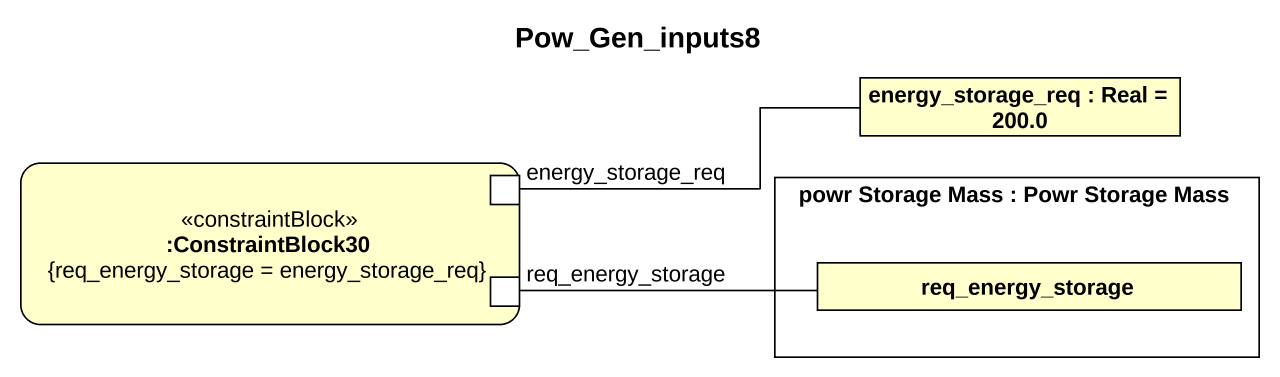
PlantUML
@startuml
title Pow_Gen_inputs8
rectangle "energy_storage_req : Real = 200.0" as energy_storage_req
rectangle ":ConstraintBlock30\n{req_energy_storage = energy_storage_req}" as ConstraintBlock30 <<constraintBlock>> {
  port "energy_storage_req" as energy_storage_req_2
  port req_energy_storage
}
rectangle "powr Storage Mass : Powr Storage Mass" as powr_Storage_Mass {
  rectangle "req_energy_storage" as req_energy_storage_2
}
energy_storage_req_2 -right- energy_storage_req
req_energy_storage -right- req_energy_storage_2
@enduml
